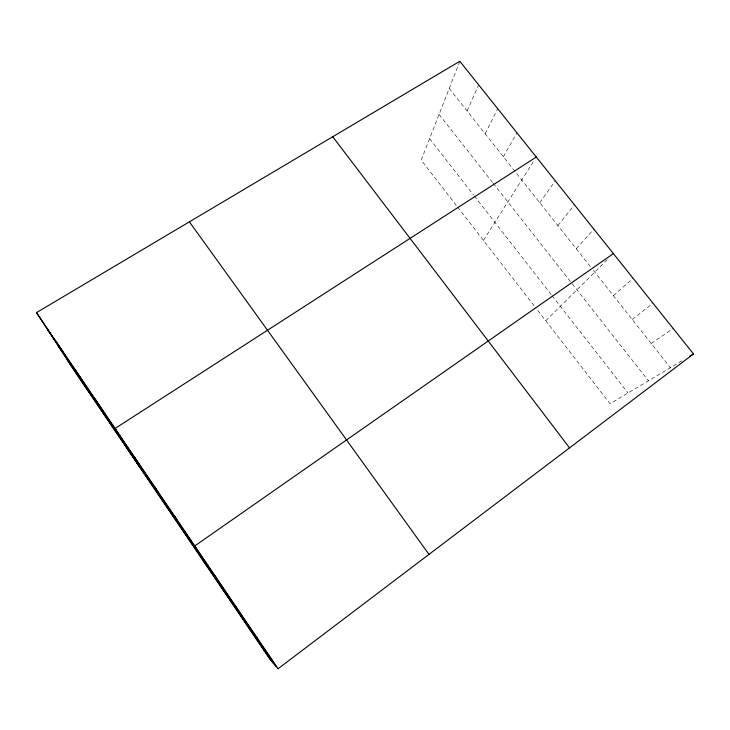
<?xml version="1.0" encoding="UTF-8"?>
<svg xmlns="http://www.w3.org/2000/svg" width="730" height="730" viewBox="0 0 730 730"><rect width="100%" height="100%" fill="white"/><g stroke="black" fill="none" stroke-linecap="round" stroke-linejoin="round"><path stroke-width="0.55" stroke-dasharray="3.65 2.74" d="M459.827 61.274L421.201 160.098L456.825 206.052M467.118 110.969L478.67 84.872M485.158 133.754L497.696 108.697M503.371 156.758L516.904 132.76M483.424 240.371L533.265 161.823M539.753 202.694L555.293 180.848M557.921 225.625L574.473 204.865M576.244 248.775L593.846 229.12M545.739 320.762L607.178 259.78M613.401 295.687L633.129 278.331M632.235 319.475L653.058 303.288M651.242 343.474L673.179 328.491M681.966 360.821L610.043 403.708L535.464 307.494M449.233 88.385L590.625 266.934M593.371 270.392L670.432 367.701M439.068 114.382L492.513 182.391M493.206 183.276L648.432 380.814M429.587 138.654L473.56 195.029M474.245 195.905L551.369 294.756M552.062 295.641L628.001 392.995M457.5 206.928L534.78 306.618"/><path stroke-width="1.09" d="M278.112 668.726L693.5 353.94L459.827 61.274L36.5 312.604L76.385 373.842L270.155 659.582L278.112 668.726L36.5 312.604M613.392 253.611L194.8 545.93L203.925 561.917M536.294 157.041L115.094 428.455L139.987 467.629M689.658 356.231L693.5 353.94M255.929 636.761L256.933 637.509M332.725 136.738L569.546 447.873M189.398 221.829L428.984 554.398M47.651 329.723L275.867 666.143M58.19 345.901L273.759 663.725M67.899 360.812L271.834 661.508M55.827 341.093L65.965 356.724M75.363 369.891L84.47 384.007M95.119 399.009L103.176 411.574M134.694 457.345L140.607 466.762M154.514 486.554L159.332 494.365M174.552 516.083L178.257 522.251M215.286 576.116L216.682 578.908M235.991 606.648L236.201 607.679"/></g></svg>
